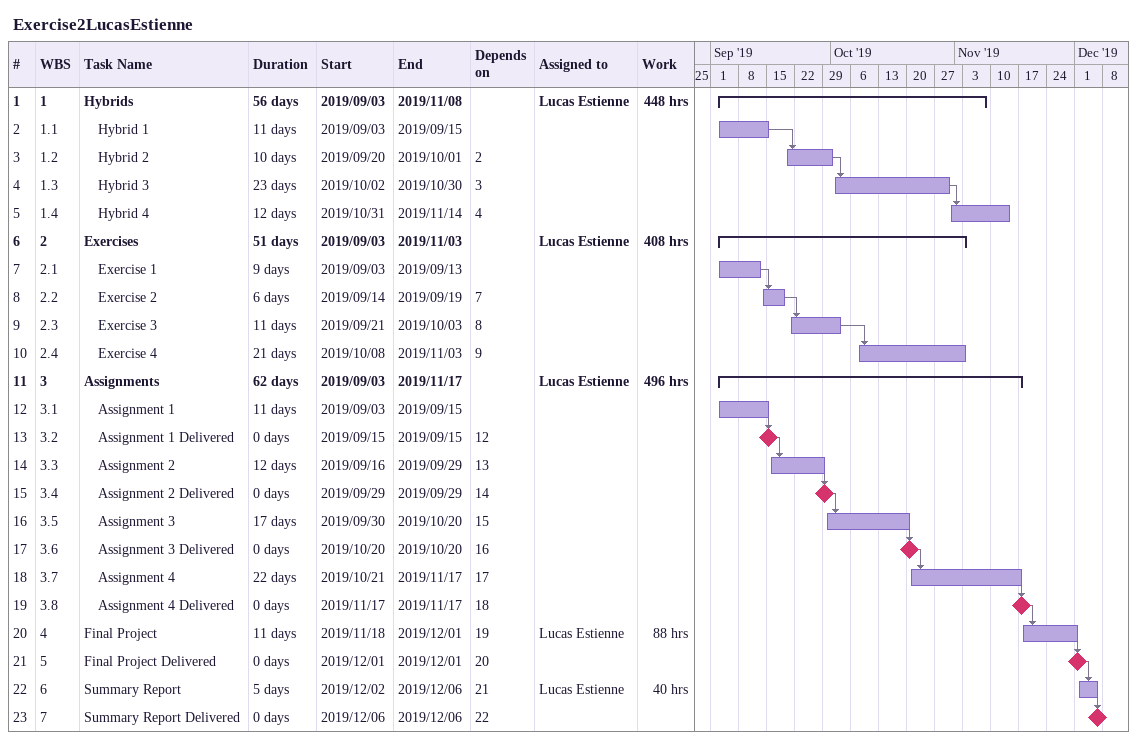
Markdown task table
Exercise2LucasEstienne

| ID | WBS | Task | Duration | Start | Finish | Predecessors | Resources | Work (h) |
|---|---|---|---|---|---|---|---|---|
| 1 | 1 | **Hybrids** | 56d | 2019-09-03 | 2019-11-08 |  | Lucas Estienne | 448 |
| 2 | 1.1 | Hybrid 1 | 11d | 2019-09-03 | 2019-09-15 |  |  |  |
| 3 | 1.2 | Hybrid 2 | 10d | 2019-09-20 | 2019-10-01 | 2 |  |  |
| 4 | 1.3 | Hybrid 3 | 23d | 2019-10-02 | 2019-10-30 | 3 |  |  |
| 5 | 1.4 | Hybrid 4 | 12d | 2019-10-31 | 2019-11-14 | 4 |  |  |
| 6 | 2 | **Exercises** | 51d | 2019-09-03 | 2019-11-03 |  | Lucas Estienne | 408 |
| 7 | 2.1 | Exercise 1 | 9d | 2019-09-03 | 2019-09-13 |  |  |  |
| 8 | 2.2 | Exercise 2 | 6d | 2019-09-14 | 2019-09-19 | 7 |  |  |
| 9 | 2.3 | Exercise 3 | 11d | 2019-09-21 | 2019-10-03 | 8 |  |  |
| 10 | 2.4 | Exercise 4 | 21d | 2019-10-08 | 2019-11-03 | 9 |  |  |
| 11 | 3 | **Assignments** | 62d | 2019-09-03 | 2019-11-17 |  | Lucas Estienne | 496 |
| 12 | 3.1 | Assignment 1 | 11d | 2019-09-03 | 2019-09-15 |  |  |  |
| 13 | 3.2 | Assignment 1 Delivered | 0d | 2019-09-15 | 2019-09-15 | 12 |  |  |
| 14 | 3.3 | Assignment 2 | 12d | 2019-09-16 | 2019-09-29 | 13 |  |  |
| 15 | 3.4 | Assignment 2 Delivered | 0d | 2019-09-29 | 2019-09-29 | 14 |  |  |
| 16 | 3.5 | Assignment 3 | 17d | 2019-09-30 | 2019-10-20 | 15 |  |  |
| 17 | 3.6 | Assignment 3 Delivered | 0d | 2019-10-20 | 2019-10-20 | 16 |  |  |
| 18 | 3.7 | Assignment 4 | 22d | 2019-10-21 | 2019-11-17 | 17 |  |  |
| 19 | 3.8 | Assignment 4 Delivered | 0d | 2019-11-17 | 2019-11-17 | 18 |  |  |
| 20 | 4 | Final Project | 11d | 2019-11-18 | 2019-12-01 | 19 | Lucas Estienne | 88 |
| 21 | 5 | Final Project Delivered | 0d | 2019-12-01 | 2019-12-01 | 20 |  |  |
| 22 | 6 | Summary Report | 5d | 2019-12-02 | 2019-12-06 | 21 | Lucas Estienne | 40 |
| 23 | 7 | Summary Report Delivered | 0d | 2019-12-06 | 2019-12-06 | 22 |  |  |
